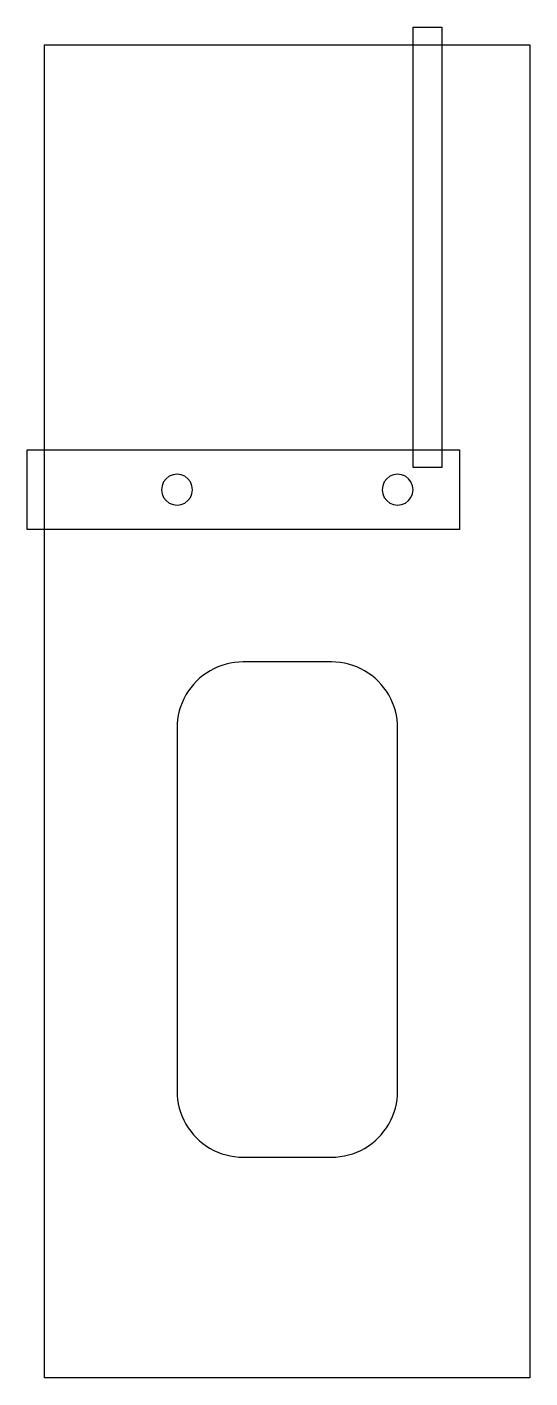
# Model space of a CAD drawing. Header units: metres. Extents: x 116 to 230, y 0 to 306.
import ezdxf

# ---------------------------------------------------------------- set-up
doc = ezdxf.new("R2010")
doc.units = ezdxf.units.M

msp = doc.modelspace()

# ---------------------------------------------------------------- linework, layer by layer
at = {"layer": 'Component#21'}
msp.add_polyline3d([(214, 192.2, 0), (116, 192.2, 0), (116, 210.2, 0), (214, 210.2, 0), (214, 192.2, 0)], dxfattribs=at)
at = {"layer": 'Component#23'}
msp.add_polyline3d([(203.5, 206.2, 0), (203.5, 306, 0), (210, 306, 0), (210, 206.2, 0), (203.5, 206.2, 0)], dxfattribs=at)
at = {"layer": 'Component#29'}
for points in [[(230, 302, 0), (230, 0, 0), (120, 0, 0), (120, 302, 0), (230, 302, 0)], [(185, 162.2, 0), (165, 162.2, 0), (164.02, 162.17, 0), (163.04, 162.07, 0), (162.07, 161.91, 0), (161.12, 161.69, 0), (160.18, 161.4, 0), (159.26, 161.06, 0), (158.37, 160.65, 0), (157.5, 160.19, 0), (156.67, 159.67, 0), (155.87, 159.1, 0), (155.11, 158.48, 0), (154.39, 157.81, 0), (153.72, 157.09, 0), (153.1, 156.33, 0), (152.53, 155.53, 0), (152.01, 154.7, 0), (151.55, 153.83, 0), (151.14, 152.94, 0), (150.8, 152.02, 0), (150.51, 151.08, 0), (150.29, 150.13, 0), (150.13, 149.16, 0), (150.03, 148.18, 0), (150, 147.2, 0), (150, 65, 0), (150.03, 64.02, 0), (150.13, 63.04, 0), (150.29, 62.07, 0), (150.51, 61.12, 0), (150.8, 60.18, 0), (151.14, 59.26, 0), (151.55, 58.37, 0), (152.01, 57.5, 0), (152.53, 56.67, 0), (153.1, 55.87, 0), (153.72, 55.11, 0), (154.39, 54.39, 0), (155.11, 53.72, 0), (155.87, 53.1, 0), (156.67, 52.53, 0), (157.5, 52.01, 0), (158.37, 51.55, 0), (159.26, 51.14, 0), (160.18, 50.8, 0), (161.12, 50.51, 0), (162.07, 50.29, 0), (163.04, 50.13, 0), (164.02, 50.03, 0), (165, 50, 0), (185, 50, 0), (185.98, 50.03, 0), (186.96, 50.13, 0), (187.93, 50.29, 0), (188.88, 50.51, 0), (189.82, 50.8, 0), (190.74, 51.14, 0), (191.63, 51.55, 0), (192.5, 52.01, 0), (193.33, 52.53, 0), (194.13, 53.1, 0), (194.89, 53.72, 0), (195.61, 54.39, 0), (196.28, 55.11, 0), (196.9, 55.87, 0), (197.47, 56.67, 0), (197.99, 57.5, 0), (198.45, 58.37, 0), (198.86, 59.26, 0), (199.2, 60.18, 0), (199.49, 61.12, 0), (199.71, 62.07, 0), (199.87, 63.04, 0), (199.97, 64.02, 0), (200, 65, 0), (200, 147.2, 0), (199.97, 148.18, 0), (199.87, 149.16, 0), (199.71, 150.13, 0), (199.49, 151.08, 0), (199.2, 152.02, 0), (198.86, 152.94, 0), (198.45, 153.83, 0), (197.99, 154.7, 0), (197.47, 155.53, 0), (196.9, 156.33, 0), (196.28, 157.09, 0), (195.61, 157.81, 0), (194.89, 158.48, 0), (194.13, 159.1, 0), (193.33, 159.67, 0), (192.5, 160.19, 0), (191.63, 160.65, 0), (190.74, 161.06, 0), (189.82, 161.4, 0), (188.88, 161.69, 0), (187.93, 161.91, 0), (186.96, 162.07, 0), (185.98, 162.17, 0), (185, 162.2, 0)]]:
    msp.add_polyline3d(points, dxfattribs=at)
at = {"layer": 'Component#38'}
for points in [[(146.5, 201.2, 0), (146.62, 200.29, 0), (146.97, 199.45, 0), (147.53, 198.73, 0), (148.25, 198.17, 0), (149.09, 197.82, 0), (150, 197.7, 0), (150.91, 197.82, 0), (151.75, 198.17, 0), (152.47, 198.73, 0), (153.03, 199.45, 0), (153.38, 200.29, 0), (153.5, 201.2, 0), (153.38, 202.11, 0), (153.03, 202.95, 0), (152.47, 203.67, 0), (151.75, 204.23, 0), (150.91, 204.58, 0), (150, 204.7, 0), (149.09, 204.58, 0), (148.25, 204.23, 0), (147.53, 203.67, 0), (146.97, 202.95, 0), (146.62, 202.11, 0), (146.5, 201.2, 0)], [(202.47, 198.73, 0), (203.03, 199.45, 0), (203.38, 200.29, 0), (203.5, 201.2, 0), (203.38, 202.11, 0), (203.03, 202.95, 0), (202.47, 203.67, 0), (201.75, 204.23, 0), (200.91, 204.58, 0), (200, 204.7, 0), (199.09, 204.58, 0), (198.25, 204.23, 0), (197.53, 203.67, 0), (196.97, 202.95, 0), (196.62, 202.11, 0), (196.5, 201.2, 0), (196.62, 200.29, 0), (196.97, 199.45, 0), (197.53, 198.73, 0), (198.25, 198.17, 0), (199.09, 197.82, 0), (200, 197.7, 0), (200.91, 197.82, 0), (201.75, 198.17, 0), (202.47, 198.73, 0)]]:
    msp.add_polyline3d(points, dxfattribs=at)

doc.saveas('drawing.dxf')
